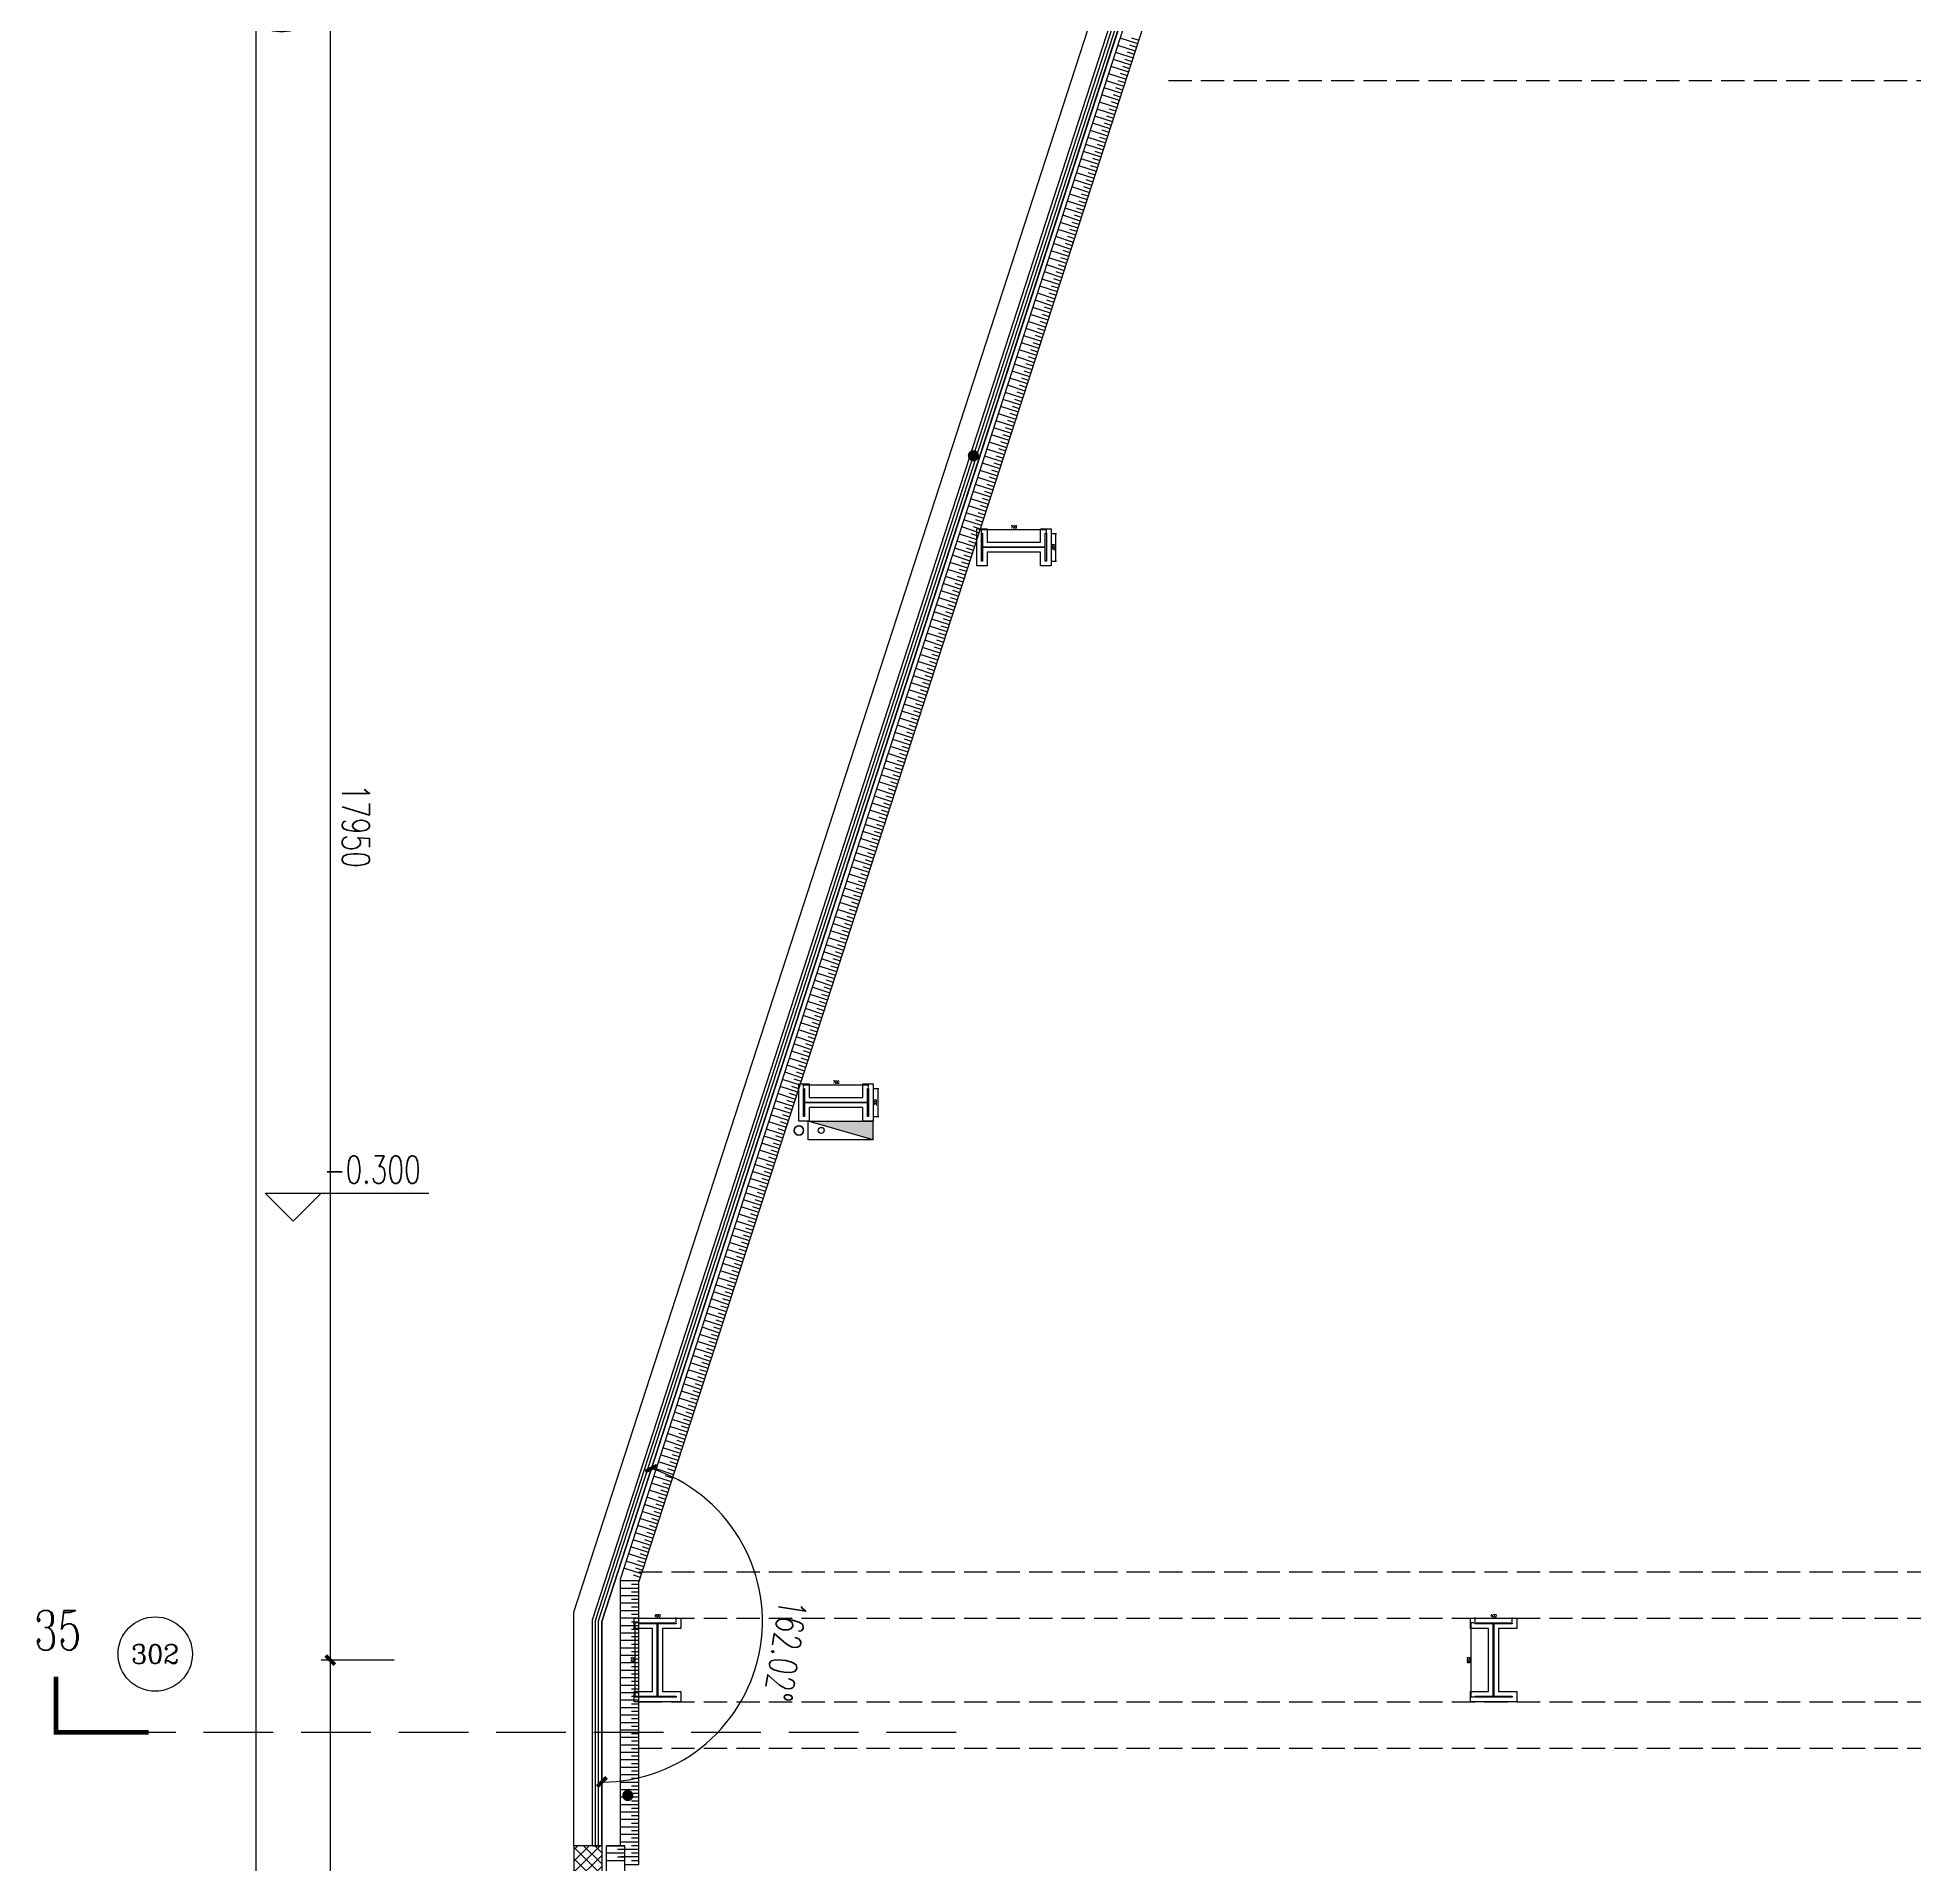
# Model space of a CAD drawing. Extents: x -474411 to 577939, y 0 to 1014176.
# Drawn here: x -319527 to -299324, y 564670 to 584332 of the extents above; entities that cross this region are included whole.
import ezdxf
from ezdxf.enums import TextEntityAlignment as Align

# ---------------------------------------------------------------- set-up
doc = ezdxf.new("R2010")
doc.units = 0
doc.header["$LTSCALE"] = 1000
doc.header["$MEASUREMENT"] = 0
doc.linetypes.add('DASH', pattern=[0.35, 0.25, -0.1])
doc.layers.get('Defpoints').update_dxf_attribs({"color": 210})
for name, color, linetype in [('A-AXIS-D', 1, 'Continuous'), ('A-AXIS-DP', 126, 'Continuous'), ('A-HATCH-2', 251, 'Continuous'), ('A-LIN-V', 9, 'Continuous'), ('A-WINDOW', 140, 'Continuous'), ('AS-COLN', 6, 'Continuous'), ('AS-WALL', 40, 'Continuous'), ('AS-结构边线层', 200, 'Continuous'), ('DIM_SYMB', 3, 'Continuous'), ('PUB_HATCH', 8, 'Continuous'), ('PUB_TEXT', 7, 'Continuous'), ('SB_ZF消火栓', 10, 'Continuous'), ('建-墙-幕', 4, 'Continuous'), ('建-标高', 3, 'Continuous')]:
    doc.layers.add(name, color=color, linetype=linetype)
doc.layers.add('LG-ZF消防', color=1, linetype='Continuous', lineweight=60)
doc.styles.add('_TCH_AXIS', font='COMPLEX', dxfattribs={"bigfont": 'GBCBIG'})
doc.styles.add('_TCH_DIM_T3', font='SIMPLEX', dxfattribs={"width": 0.705882, "bigfont": 'GBCBIG'})
doc.styles.add('_TCH_LABEL', font='COMPLEX', dxfattribs={"bigfont": 'GBCBIG'})
doc.styles.add('A-DIM_T3', font='SIMPLEX', dxfattribs={"width": 0.705882, "bigfont": 'GBCBIG'})
doc.styles.add('A-STANDARD', font='SIMPLEX', dxfattribs={"bigfont": 'GBCBIG'})
doc.dimstyles.new('_TCH_ARCH&&10', dxfattribs={"dimtxt": 29.75, "dimasz": 10, "dimexe": 10, "dimexo": 10, "dimgap": 12.625, "dimtad": 1, "dimdec": 0, "dimzin": 0, "dimdsep": 46, "dimtxsty": '_TCH_DIM_T3', "dimblk": 'ARCHTICK', "dimcen": 0.09, "dimclrt": 7, "dimazin": 2, "dimtfac": 1, "dimtdec": 0, "dimtix": 1, "dimtmove": 2, "dimatfit": 3, "dimfxl": 0, "dimtolj": 1, "dimtzin": 0, "dimarcsym": 0})
doc.dimstyles.new('A-DIM&&100', dxfattribs={"dimtxt": 297.5, "dimasz": 100, "dimexe": 100, "dimexo": 100, "dimgap": 126.25, "dimtad": 1, "dimdec": 0, "dimzin": 0, "dimdsep": 46, "dimtxsty": 'A-DIM_T3', "dimblk": 'ARCHTICK', "dimcen": 0.09, "dimclrt": 7, "dimazin": 2, "dimtfac": 1, "dimtdec": 0, "dimtix": 1, "dimtmove": 2, "dimatfit": 3, "dimfxl": 0, "dimtolj": 1, "dimtzin": 0, "dimarcsym": 0})

# ---------------------------------------------------------------- blocks, each defined once
blk = doc.blocks.new('43243')
at = {"layer": 'AS-结构边线层', "color": 8}
blk.add_lwpolyline([(-295987, 621120), (-313454, 567286), (-313454, 548520), (-281454, 548520), (-281454, 549070), (-279354, 549070), (-279354, 548520), (-277514, 548520), (-277514, 548350), (-263994, 548350), (-263994, 548520), (-254454, 548520), (-254454, 549070), (-252354, 549070)], dxfattribs=at)
blk = doc.blocks.new('4324324')
at = {"layer": 'A-HATCH-2', "linetype": 'DASH'}
for p, q in [((-307354, 583870), (-128854, 583870)), ((-313054, 567820), (-128854, 567820)), ((-313054, 567320), (-128854, 567320)), ((-313054, 566420), (-128854, 566420)), ((-313054, 565920), (-128854, 565920))]:
    blk.add_line(p, q, dxfattribs=at)
blk = doc.blocks.new('_ArchTick')
at = {"color": 0, "linetype": 'ByBlock', "const_width": 0.4}
blk.add_lwpolyline([(-0.5, -0.5), (0.5, 0.5)], dxfattribs=at)
blk = doc.blocks.new('*D1323')
at = {"layer": 'A-AXIS-DP', "color": 0, "lineweight": -2}
for p, q in [((-304054, 567280), (-304054, 567329)), ((-304054, 567319), (-303654, 567319)), ((-303654, 567280), (-303654, 567329))]:
    blk.add_line(p, q, dxfattribs=at)
at = {"layer": 'Defpoints', "color": 0}
for p in [(-303654, 567319), (-304054, 567270), (-303654, 567270)]:
    blk.add_point(p, dxfattribs=at)
at = {"layer": 'A-AXIS-DP', "color": 0, "lineweight": -2, "xscale": 10, "yscale": 10, "zscale": 10, "rotation": 180}
blk.add_blockref('_ArchTick', (-304054, 567319), dxfattribs=at)
at = {"layer": 'A-AXIS-DP', "color": 0, "lineweight": -2, "xscale": 10, "yscale": 10, "zscale": 10}
blk.add_blockref('_ArchTick', (-303654, 567319), dxfattribs=at)
at = {"layer": 'A-AXIS-DP', "color": 7, "insert": (-303854, 567346), "char_height": 29.8, "attachment_point": 5, "style": '_TCH_DIM_T3'}
blk.add_mtext('\\A1;400', dxfattribs=at)
blk = doc.blocks.new('*D1324')
at = {"layer": 'A-AXIS-DP', "color": 0, "lineweight": -2}
for p, q in [((-304064, 567270), (-304105, 567270)), ((-304095, 566470), (-304095, 567270)), ((-304064, 566470), (-304105, 566470))]:
    blk.add_line(p, q, dxfattribs=at)
at = {"layer": 'Defpoints', "color": 0}
for p in [(-304095, 567270), (-304054, 567270), (-304054, 566470)]:
    blk.add_point(p, dxfattribs=at)
at = {"layer": 'A-AXIS-DP', "color": 0, "lineweight": -2, "xscale": 10, "yscale": 10, "zscale": 10}
for p, rotation in [((-304095, 567270), 90), ((-304095, 566470), 270)]:
    blk.add_blockref('_ArchTick', p, dxfattribs=dict(at, rotation=rotation))
at = {"layer": 'A-AXIS-DP', "color": 7, "insert": (-304123, 566870), "char_height": 29.8, "attachment_point": 5, "rotation": 90, "style": '_TCH_DIM_T3'}
blk.add_mtext('\\A1;800', dxfattribs=at)
blk = doc.blocks.new('*D1327')
at = {"layer": 'A-AXIS-DP', "color": 0, "lineweight": -2}
for p, q in [((-313054, 567280), (-313054, 567329)), ((-313054, 567319), (-312654, 567319)), ((-312654, 567280), (-312654, 567329))]:
    blk.add_line(p, q, dxfattribs=at)
at = {"layer": 'Defpoints', "color": 0}
for p in [(-312654, 567319), (-313054, 567270), (-312654, 567270)]:
    blk.add_point(p, dxfattribs=at)
at = {"layer": 'A-AXIS-DP', "color": 0, "lineweight": -2, "xscale": 10, "yscale": 10, "zscale": 10, "rotation": 180}
blk.add_blockref('_ArchTick', (-313054, 567319), dxfattribs=at)
at = {"layer": 'A-AXIS-DP', "color": 0, "lineweight": -2, "xscale": 10, "yscale": 10, "zscale": 10}
blk.add_blockref('_ArchTick', (-312654, 567319), dxfattribs=at)
at = {"layer": 'A-AXIS-DP', "color": 7, "insert": (-312854, 567346), "char_height": 29.8, "attachment_point": 5, "style": '_TCH_DIM_T3'}
blk.add_mtext('\\A1;400', dxfattribs=at)
blk = doc.blocks.new('*D1328')
at = {"layer": 'A-AXIS-DP', "color": 0, "lineweight": -2}
for p, q in [((-313064, 567270), (-313105, 567270)), ((-313095, 566470), (-313095, 567270)), ((-313064, 566470), (-313105, 566470))]:
    blk.add_line(p, q, dxfattribs=at)
at = {"layer": 'Defpoints', "color": 0}
for p in [(-313095, 567270), (-313054, 567270), (-313054, 566470)]:
    blk.add_point(p, dxfattribs=at)
at = {"layer": 'A-AXIS-DP', "color": 0, "lineweight": -2, "xscale": 10, "yscale": 10, "zscale": 10}
for p, rotation in [((-313095, 567270), 90), ((-313095, 566470), 270)]:
    blk.add_blockref('_ArchTick', p, dxfattribs=dict(at, rotation=rotation))
at = {"layer": 'A-AXIS-DP', "color": 7, "insert": (-313123, 566870), "char_height": 29.8, "attachment_point": 5, "rotation": 90, "style": '_TCH_DIM_T3'}
blk.add_mtext('\\A1;800', dxfattribs=at)
blk = doc.blocks.new('*D1357')
at = {"layer": 'A-AXIS-DP', "color": 0, "lineweight": -2}
for p, q in [((-308608, 578996), (-308559, 578996)), ((-308569, 578996), (-308569, 578696)), ((-308608, 578696), (-308559, 578696))]:
    blk.add_line(p, q, dxfattribs=at)
at = {"layer": 'Defpoints', "color": 0}
for p in [(-308618, 578996), (-308618, 578696), (-308569, 578696)]:
    blk.add_point(p, dxfattribs=at)
at = {"layer": 'A-AXIS-DP', "color": 0, "lineweight": -2, "xscale": 10, "yscale": 10, "zscale": 10}
for p, rotation in [((-308569, 578996), 90), ((-308569, 578696), 270)]:
    blk.add_blockref('_ArchTick', p, dxfattribs=dict(at, rotation=rotation))
at = {"layer": 'A-AXIS-DP', "color": 7, "insert": (-308597, 578846), "char_height": 29.8, "attachment_point": 5, "rotation": 90, "style": '_TCH_DIM_T3'}
blk.add_mtext('\\A1;300', dxfattribs=at)
blk = doc.blocks.new('*D1358')
at = {"layer": 'A-AXIS-DP', "color": 0, "lineweight": -2}
for p, q in [((-309368, 579006), (-309368, 579047)), ((-309368, 579037), (-308668, 579037)), ((-308668, 579006), (-308668, 579047))]:
    blk.add_line(p, q, dxfattribs=at)
at = {"layer": 'Defpoints', "color": 0}
for p in [(-308668, 579037), (-309368, 578996), (-308668, 578996)]:
    blk.add_point(p, dxfattribs=at)
at = {"layer": 'A-AXIS-DP', "color": 0, "lineweight": -2, "xscale": 10, "yscale": 10, "zscale": 10, "rotation": 180}
blk.add_blockref('_ArchTick', (-309368, 579037), dxfattribs=at)
at = {"layer": 'A-AXIS-DP', "color": 0, "lineweight": -2, "xscale": 10, "yscale": 10, "zscale": 10}
blk.add_blockref('_ArchTick', (-308668, 579037), dxfattribs=at)
at = {"layer": 'A-AXIS-DP', "color": 7, "insert": (-309018, 579065), "char_height": 29.8, "attachment_point": 5, "style": '_TCH_DIM_T3'}
blk.add_mtext('\\A1;700', dxfattribs=at)
blk = doc.blocks.new('*D1359')
at = {"layer": 'A-AXIS-DP', "color": 0, "lineweight": -2}
for p, q in [((-310522, 573020), (-310473, 573020)), ((-310483, 573020), (-310483, 572720)), ((-310522, 572720), (-310473, 572720))]:
    blk.add_line(p, q, dxfattribs=at)
at = {"layer": 'Defpoints', "color": 0}
for p in [(-310532, 573020), (-310532, 572720), (-310483, 572720)]:
    blk.add_point(p, dxfattribs=at)
at = {"layer": 'A-AXIS-DP', "color": 0, "lineweight": -2, "xscale": 10, "yscale": 10, "zscale": 10}
for p, rotation in [((-310483, 573020), 90), ((-310483, 572720), 270)]:
    blk.add_blockref('_ArchTick', p, dxfattribs=dict(at, rotation=rotation))
at = {"layer": 'A-AXIS-DP', "color": 7, "insert": (-310511, 572870), "char_height": 29.8, "attachment_point": 5, "rotation": 90, "style": '_TCH_DIM_T3'}
blk.add_mtext('\\A1;300', dxfattribs=at)
blk = doc.blocks.new('*D1360')
at = {"layer": 'A-AXIS-DP', "color": 0, "lineweight": -2}
for p, q in [((-311282, 573030), (-311282, 573071)), ((-311282, 573061), (-310582, 573061)), ((-310582, 573030), (-310582, 573071))]:
    blk.add_line(p, q, dxfattribs=at)
at = {"layer": 'Defpoints', "color": 0}
for p in [(-311282, 573020), (-310582, 573061), (-310582, 573020)]:
    blk.add_point(p, dxfattribs=at)
at = {"layer": 'A-AXIS-DP', "color": 0, "lineweight": -2, "xscale": 10, "yscale": 10, "zscale": 10, "rotation": 180}
blk.add_blockref('_ArchTick', (-311282, 573061), dxfattribs=at)
at = {"layer": 'A-AXIS-DP', "color": 0, "lineweight": -2, "xscale": 10, "yscale": 10, "zscale": 10}
blk.add_blockref('_ArchTick', (-310582, 573061), dxfattribs=at)
at = {"layer": 'A-AXIS-DP', "color": 7, "insert": (-310932, 573089), "char_height": 29.8, "attachment_point": 5, "style": '_TCH_DIM_T3'}
blk.add_mtext('\\A1;700', dxfattribs=at)
blk = doc.blocks.new('34242343243')
at = {"color": 8}
for p, q in [((-307683, 584263), (-307873, 584324)), ((-307671, 584301), (-307747, 584325)), ((-307757, 584034), (-307947, 584096)), ((-307732, 584110), (-307923, 584172)), ((-307708, 584186), (-307898, 584248)), ((-307745, 584072), (-307821, 584097)), ((-307720, 584148), (-307796, 584173)), ((-307695, 584225), (-307771, 584249)), ((-307831, 583805), (-308022, 583867)), ((-307807, 583881), (-307997, 583943)), ((-307782, 583958), (-307972, 584019)), ((-307819, 583843), (-307895, 583868)), ((-307794, 583920), (-307870, 583944)), ((-307770, 583996), (-307846, 584021)), ((-307881, 583653), (-308071, 583715)), ((-307856, 583729), (-308046, 583791)), ((-307869, 583691), (-307945, 583716)), ((-307844, 583767), (-307920, 583792)), ((-307955, 583424), (-308145, 583486)), ((-307930, 583500), (-308121, 583562)), ((-307906, 583577), (-308096, 583638)), ((-307943, 583462), (-308019, 583487)), ((-307918, 583538), (-307994, 583563)), ((-307893, 583615), (-307969, 583639)), ((-308029, 583195), (-308220, 583257)), ((-308005, 583272), (-308195, 583333)), ((-307980, 583348), (-308170, 583410)), ((-308017, 583234), (-308093, 583258)), ((-307992, 583310), (-308068, 583334)), ((-307967, 583386), (-308044, 583411)), ((-308079, 583043), (-308269, 583105)), ((-308054, 583119), (-308244, 583181)), ((-308066, 583081), (-308142, 583106)), ((-308042, 583157), (-308118, 583182)), ((-308153, 582814), (-308343, 582876)), ((-308128, 582891), (-308318, 582952)), ((-308103, 582967), (-308294, 583028)), ((-308141, 582852), (-308217, 582877)), ((-308116, 582929), (-308192, 582953)), ((-308091, 583005), (-308167, 583030)), ((-308202, 582662), (-308393, 582724)), ((-308178, 582738), (-308368, 582800)), ((-308190, 582700), (-308266, 582725)), ((-308165, 582776), (-308241, 582801)), ((-308277, 582433), (-308467, 582495)), ((-308252, 582509), (-308442, 582571)), ((-308227, 582586), (-308417, 582647)), ((-308264, 582471), (-308340, 582496)), ((-308240, 582547), (-308316, 582572)), ((-308215, 582624), (-308291, 582648)), ((-308351, 582204), (-308541, 582266)), ((-308326, 582281), (-308516, 582342)), ((-308301, 582357), (-308492, 582419)), ((-308338, 582243), (-308415, 582267)), ((-308314, 582319), (-308390, 582343)), ((-308289, 582395), (-308365, 582420)), ((-308400, 582052), (-308591, 582114)), ((-308376, 582128), (-308566, 582190)), ((-308388, 582090), (-308464, 582115)), ((-308363, 582166), (-308439, 582191)), ((-308474, 581823), (-308665, 581885)), ((-308450, 581900), (-308640, 581961)), ((-308425, 581976), (-308615, 582037)), ((-308462, 581861), (-308538, 581886)), ((-308437, 581938), (-308513, 581962)), ((-308413, 582014), (-308489, 582039)), ((-308549, 581595), (-308739, 581656)), ((-308524, 581671), (-308714, 581733)), ((-308499, 581747), (-308689, 581809)), ((-308536, 581633), (-308612, 581657)), ((-308512, 581709), (-308588, 581734)), ((-308487, 581785), (-308563, 581810)), ((-308598, 581442), (-308788, 581504)), ((-308573, 581518), (-308764, 581580)), ((-308586, 581480), (-308662, 581505)), ((-308561, 581556), (-308637, 581581)), ((-308672, 581213), (-308863, 581275)), ((-308648, 581290), (-308838, 581351)), ((-308623, 581366), (-308813, 581428)), ((-308660, 581252), (-308736, 581276)), ((-308635, 581328), (-308711, 581352)), ((-308611, 581404), (-308687, 581429)), ((-308747, 580985), (-308937, 581046)), ((-308722, 581061), (-308912, 581123)), ((-308697, 581137), (-308887, 581199)), ((-308734, 581023), (-308810, 581048)), ((-308709, 581099), (-308786, 581124)), ((-308685, 581175), (-308761, 581200)), ((-308796, 580832), (-308986, 580894)), ((-308771, 580909), (-308962, 580970)), ((-308784, 580870), (-308860, 580895)), ((-308759, 580947), (-308835, 580971)), ((-308870, 580604), (-309060, 580665)), ((-308845, 580680), (-309036, 580742)), ((-308821, 580756), (-309011, 580818)), ((-308858, 580642), (-308934, 580666)), ((-308833, 580718), (-308909, 580743)), ((-308808, 580794), (-308884, 580819)), ((-308944, 580375), (-309135, 580437)), ((-308920, 580451), (-309110, 580513)), ((-308895, 580527), (-309085, 580589)), ((-308932, 580413), (-309008, 580438)), ((-308907, 580489), (-308983, 580514)), ((-308883, 580566), (-308959, 580590)), ((-308994, 580222), (-309184, 580284)), ((-308969, 580299), (-309159, 580360)), ((-308982, 580261), (-309058, 580285)), ((-308957, 580337), (-309033, 580362)), ((-309068, 579994), (-309258, 580056)), ((-309043, 580070), (-309234, 580132)), ((-309019, 580146), (-309209, 580208)), ((-309056, 580032), (-309132, 580057)), ((-309031, 580108), (-309107, 580133)), ((-309006, 580184), (-309082, 580209)), ((-309142, 579765), (-309333, 579827)), ((-309118, 579841), (-309308, 579903)), ((-309093, 579918), (-309283, 579979)), ((-309130, 579803), (-309206, 579828)), ((-309105, 579879), (-309181, 579904)), ((-309080, 579956), (-309157, 579980)), ((-309192, 579613), (-309382, 579674)), ((-309167, 579689), (-309357, 579751)), ((-309179, 579651), (-309255, 579675)), ((-309155, 579727), (-309231, 579752)), ((-309266, 579384), (-309456, 579446)), ((-309241, 579460), (-309431, 579522)), ((-309216, 579536), (-309407, 579598)), ((-309254, 579422), (-309330, 579447)), ((-309229, 579498), (-309305, 579523)), ((-309204, 579575), (-309280, 579599)), ((-309340, 579155), (-309530, 579217)), ((-309315, 579232), (-309506, 579293)), ((-309291, 579308), (-309481, 579369)), ((-309328, 579193), (-309404, 579218)), ((-309303, 579270), (-309379, 579294)), ((-309278, 579346), (-309354, 579371)), ((-309390, 579003), (-309580, 579065)), ((-309365, 579079), (-309555, 579141)), ((-309377, 579041), (-309453, 579066)), ((-309353, 579117), (-309429, 579142)), ((-309464, 578774), (-309654, 578836)), ((-309439, 578850), (-309629, 578912)), ((-309414, 578927), (-309605, 578988)), ((-309451, 578812), (-309528, 578837)), ((-309427, 578888), (-309503, 578913)), ((-309402, 578965), (-309478, 578989)), ((-309513, 578622), (-309704, 578683)), ((-309489, 578698), (-309679, 578760)), ((-309501, 578660), (-309577, 578684)), ((-309476, 578736), (-309552, 578761)), ((-309587, 578393), (-309778, 578455)), ((-309563, 578469), (-309753, 578531)), ((-309538, 578545), (-309728, 578607)), ((-309575, 578431), (-309651, 578456)), ((-309550, 578507), (-309626, 578532)), ((-309526, 578584), (-309602, 578608)), ((-309662, 578164), (-309852, 578226)), ((-309637, 578241), (-309827, 578302)), ((-309612, 578317), (-309802, 578378)), ((-309649, 578202), (-309725, 578227)), ((-309625, 578279), (-309701, 578303)), ((-309600, 578355), (-309676, 578380)), ((-309711, 578012), (-309901, 578074)), ((-309686, 578088), (-309877, 578150)), ((-309699, 578050), (-309775, 578075)), ((-309674, 578126), (-309750, 578151)), ((-309785, 577783), (-309976, 577845)), ((-309761, 577859), (-309951, 577921)), ((-309736, 577936), (-309926, 577997)), ((-309773, 577821), (-309849, 577846)), ((-309748, 577897), (-309824, 577922)), ((-309724, 577974), (-309800, 577998)), ((-309860, 577554), (-310050, 577616)), ((-309835, 577631), (-310025, 577692)), ((-309810, 577707), (-310000, 577769)), ((-309847, 577593), (-309923, 577617)), ((-309822, 577669), (-309899, 577693)), ((-309798, 577745), (-309874, 577770)), ((-309909, 577402), (-310099, 577464)), ((-309884, 577478), (-310075, 577540)), ((-309897, 577440), (-309973, 577465)), ((-309872, 577516), (-309948, 577541)), ((-309983, 577173), (-310173, 577235)), ((-309959, 577250), (-310149, 577311)), ((-309934, 577326), (-310124, 577387)), ((-309971, 577211), (-310047, 577236)), ((-309946, 577288), (-310022, 577312)), ((-309921, 577364), (-309997, 577389)), ((-310057, 576945), (-310248, 577006)), ((-310033, 577021), (-310223, 577083)), ((-310008, 577097), (-310198, 577159)), ((-310045, 576983), (-310121, 577007)), ((-310020, 577059), (-310096, 577084)), ((-309996, 577135), (-310072, 577160)), ((-310107, 576792), (-310297, 576854)), ((-310082, 576868), (-310272, 576930)), ((-310095, 576830), (-310171, 576855)), ((-310070, 576907), (-310146, 576931)), ((-310181, 576563), (-310371, 576625)), ((-310156, 576640), (-310347, 576701)), ((-310132, 576716), (-310322, 576778)), ((-310169, 576602), (-310245, 576626)), ((-310144, 576678), (-310220, 576703)), ((-310119, 576754), (-310195, 576779)), ((-310255, 576335), (-310446, 576397)), ((-310231, 576411), (-310421, 576473)), ((-310206, 576487), (-310396, 576549)), ((-310243, 576373), (-310319, 576398)), ((-310218, 576449), (-310294, 576474)), ((-310193, 576525), (-310270, 576550)), ((-310305, 576182), (-310495, 576244)), ((-310280, 576259), (-310470, 576320)), ((-310292, 576220), (-310368, 576245)), ((-310268, 576297), (-310344, 576321)), ((-310379, 575954), (-310569, 576015)), ((-310354, 576030), (-310544, 576092)), ((-310330, 576106), (-310520, 576168)), ((-310367, 575992), (-310443, 576016)), ((-310342, 576068), (-310418, 576093)), ((-310317, 576144), (-310393, 576169)), ((-310453, 575725), (-310643, 575787)), ((-310428, 575801), (-310619, 575863)), ((-310404, 575877), (-310594, 575939)), ((-310441, 575763), (-310517, 575788)), ((-310416, 575839), (-310492, 575864)), ((-310391, 575916), (-310467, 575940)), ((-310503, 575573), (-310693, 575634)), ((-310478, 575649), (-310668, 575710)), ((-310490, 575611), (-310566, 575635)), ((-310466, 575687), (-310542, 575712)), ((-310577, 575344), (-310767, 575406)), ((-310552, 575420), (-310742, 575482)), ((-310527, 575496), (-310718, 575558)), ((-310564, 575382), (-310641, 575407)), ((-310540, 575458), (-310616, 575483)), ((-310515, 575534), (-310591, 575559)), ((-310651, 575115), (-310841, 575177)), ((-310626, 575191), (-310817, 575253)), ((-310602, 575268), (-310792, 575329)), ((-310639, 575153), (-310715, 575178)), ((-310614, 575229), (-310690, 575254)), ((-310589, 575306), (-310665, 575330)), ((-310701, 574963), (-310891, 575024)), ((-310676, 575039), (-310866, 575101)), ((-310688, 575001), (-310764, 575025)), ((-310663, 575077), (-310739, 575102)), ((-310775, 574734), (-310965, 574796)), ((-310750, 574810), (-310940, 574872)), ((-310725, 574886), (-310915, 574948)), ((-310762, 574772), (-310838, 574797)), ((-310738, 574848), (-310814, 574873)), ((-310713, 574925), (-310789, 574949)), ((-310824, 574582), (-311014, 574643)), ((-310799, 574658), (-310990, 574719)), ((-310812, 574620), (-310888, 574644)), ((-310787, 574696), (-310863, 574721)), ((-310898, 574353), (-311089, 574415)), ((-310874, 574429), (-311064, 574491)), ((-310849, 574505), (-311039, 574567)), ((-310886, 574391), (-310962, 574416)), ((-310861, 574467), (-310937, 574492)), ((-310837, 574543), (-310913, 574568)), ((-310973, 574124), (-311163, 574186)), ((-310948, 574200), (-311138, 574262)), ((-310923, 574277), (-311113, 574338)), ((-310960, 574162), (-311036, 574187)), ((-310935, 574238), (-311012, 574263)), ((-310911, 574315), (-310987, 574339)), ((-311022, 573972), (-311212, 574033)), ((-310997, 574048), (-311188, 574110)), ((-311010, 574010), (-311086, 574034)), ((-310985, 574086), (-311061, 574111)), ((-311096, 573743), (-311286, 573805)), ((-311072, 573819), (-311262, 573881)), ((-311047, 573895), (-311237, 573957)), ((-311084, 573781), (-311160, 573806)), ((-311059, 573857), (-311135, 573882)), ((-311034, 573934), (-311111, 573958)), ((-311170, 573514), (-311361, 573576)), ((-311146, 573591), (-311336, 573652)), ((-311121, 573667), (-311311, 573729)), ((-311158, 573552), (-311234, 573577)), ((-311133, 573629), (-311209, 573653)), ((-311109, 573705), (-311185, 573730)), ((-311220, 573362), (-311410, 573424)), ((-311195, 573438), (-311385, 573500)), ((-311208, 573400), (-311284, 573425)), ((-311183, 573476), (-311259, 573501)), ((-311294, 573133), (-311484, 573195)), ((-311269, 573209), (-311460, 573271)), ((-311245, 573286), (-311435, 573347)), ((-311282, 573171), (-311358, 573196)), ((-311257, 573248), (-311333, 573272)), ((-311232, 573324), (-311308, 573348)), ((-311368, 572904), (-311559, 572966)), ((-311344, 572981), (-311534, 573042)), ((-311319, 573057), (-311509, 573119)), ((-311356, 572943), (-311432, 572967)), ((-311331, 573019), (-311407, 573044)), ((-311306, 573095), (-311383, 573120)), ((-311418, 572752), (-311608, 572814)), ((-311393, 572828), (-311583, 572890)), ((-311405, 572790), (-311482, 572815)), ((-311381, 572866), (-311457, 572891)), ((-311492, 572523), (-311682, 572585)), ((-311467, 572600), (-311657, 572661)), ((-311443, 572676), (-311633, 572738)), ((-311480, 572561), (-311556, 572586)), ((-311455, 572638), (-311531, 572662)), ((-311430, 572714), (-311506, 572739)), ((-311566, 572295), (-311756, 572356)), ((-311541, 572371), (-311732, 572433)), ((-311517, 572447), (-311707, 572509)), ((-311554, 572333), (-311630, 572357)), ((-311529, 572409), (-311605, 572434)), ((-311504, 572485), (-311580, 572510)), ((-311616, 572142), (-311806, 572204)), ((-311591, 572218), (-311781, 572280)), ((-311603, 572180), (-311679, 572205)), ((-311579, 572257), (-311655, 572281)), ((-311690, 571914), (-311880, 571975)), ((-311665, 571990), (-311855, 572051)), ((-311640, 572066), (-311831, 572128)), ((-311677, 571952), (-311754, 571976)), ((-311653, 572028), (-311729, 572053)), ((-311628, 572104), (-311704, 572129)), ((-311764, 571685), (-311954, 571747)), ((-311739, 571761), (-311930, 571823)), ((-311715, 571837), (-311905, 571899)), ((-311752, 571723), (-311828, 571748)), ((-311727, 571799), (-311803, 571824)), ((-311702, 571875), (-311778, 571900)), ((-311814, 571532), (-312004, 571594)), ((-311789, 571609), (-311979, 571670)), ((-311801, 571570), (-311877, 571595)), ((-311776, 571647), (-311853, 571671)), ((-311888, 571304), (-312078, 571365)), ((-311863, 571380), (-312053, 571442)), ((-311838, 571456), (-312028, 571518)), ((-311875, 571342), (-311951, 571366)), ((-311851, 571418), (-311927, 571443)), ((-311826, 571494), (-311902, 571519)), ((-311962, 571075), (-312152, 571137)), ((-311937, 571151), (-312127, 571213)), ((-311912, 571227), (-312103, 571289)), ((-311950, 571113), (-312026, 571138)), ((-311925, 571189), (-312001, 571214)), ((-311900, 571266), (-311976, 571290)), ((-312011, 570923), (-312202, 570984)), ((-311987, 570999), (-312177, 571060)), ((-311999, 570961), (-312075, 570985)), ((-311974, 571037), (-312050, 571062)), ((-312086, 570694), (-312276, 570756)), ((-312061, 570770), (-312251, 570832)), ((-312036, 570846), (-312226, 570908)), ((-312073, 570732), (-312149, 570757)), ((-312048, 570808), (-312125, 570833)), ((-312024, 570884), (-312100, 570909)), ((-312135, 570541), (-312325, 570603)), ((-312110, 570618), (-312301, 570679)), ((-312123, 570579), (-312199, 570604)), ((-312098, 570656), (-312174, 570680)), ((-312209, 570313), (-312399, 570374)), ((-312185, 570389), (-312375, 570451)), ((-312160, 570465), (-312350, 570527)), ((-312197, 570351), (-312273, 570375)), ((-312172, 570427), (-312248, 570452)), ((-312147, 570503), (-312224, 570528)), ((-312283, 570084), (-312474, 570146)), ((-312259, 570160), (-312449, 570222)), ((-312234, 570236), (-312424, 570298)), ((-312271, 570122), (-312347, 570147)), ((-312246, 570198), (-312322, 570223)), ((-312222, 570275), (-312298, 570299)), ((-312333, 569932), (-312523, 569993)), ((-312308, 570008), (-312498, 570070)), ((-312321, 569970), (-312397, 569994)), ((-312296, 570046), (-312372, 570071)), ((-312407, 569703), (-312597, 569765)), ((-312382, 569779), (-312573, 569841)), ((-312358, 569855), (-312548, 569917)), ((-312395, 569741), (-312471, 569766)), ((-312370, 569817), (-312446, 569842)), ((-312345, 569893), (-312421, 569918)), ((-312481, 569474), (-312672, 569536)), ((-312457, 569550), (-312647, 569612)), ((-312432, 569627), (-312622, 569688)), ((-312469, 569512), (-312545, 569537)), ((-312444, 569589), (-312520, 569613)), ((-312419, 569665), (-312496, 569689)), ((-312531, 569322), (-312721, 569383)), ((-312506, 569398), (-312696, 569460)), ((-312518, 569360), (-312595, 569385)), ((-312494, 569436), (-312570, 569461)), ((-312605, 569093), (-312795, 569155)), ((-312580, 569169), (-312770, 569231)), ((-312556, 569245), (-312746, 569307)), ((-312593, 569131), (-312669, 569156)), ((-312568, 569207), (-312644, 569232)), ((-312543, 569284), (-312619, 569308)), ((-312679, 568864), (-312869, 568926)), ((-312654, 568941), (-312845, 569002)), ((-312630, 569017), (-312820, 569079)), ((-312667, 568902), (-312743, 568927)), ((-312642, 568979), (-312718, 569003)), ((-312617, 569055), (-312693, 569080)), ((-312729, 568712), (-312919, 568774)), ((-312704, 568788), (-312894, 568850)), ((-312716, 568750), (-312792, 568775)), ((-312692, 568826), (-312768, 568851)), ((-312803, 568483), (-312993, 568545)), ((-312778, 568559), (-312968, 568621)), ((-312753, 568636), (-312944, 568697)), ((-312790, 568521), (-312867, 568546)), ((-312766, 568598), (-312842, 568622)), ((-312741, 568674), (-312817, 568698)), ((-312877, 568255), (-313067, 568316)), ((-312852, 568331), (-313043, 568392)), ((-312828, 568407), (-313018, 568469)), ((-312865, 568293), (-312941, 568317)), ((-312840, 568369), (-312916, 568394)), ((-312815, 568445), (-312891, 568470)), ((-312927, 568102), (-313117, 568164)), ((-312902, 568178), (-313092, 568240)), ((-312914, 568140), (-312990, 568165)), ((-312889, 568216), (-312966, 568241)), ((-313001, 567873), (-313191, 567935)), ((-312976, 567950), (-313166, 568011)), ((-312951, 568026), (-313141, 568088)), ((-312988, 567911), (-313064, 567936)), ((-312964, 567988), (-313040, 568012)), ((-312939, 568064), (-313015, 568089)), ((-313054, 567721), (-313254, 567721)), ((-313025, 567797), (-313216, 567859)), ((-313038, 567759), (-313114, 567784)), ((-313013, 567835), (-313089, 567860)), ((-313054, 567641), (-313254, 567641)), ((-313054, 567560), (-313254, 567560)), ((-313054, 567681), (-313134, 567681)), ((-313054, 567600), (-313134, 567600)), ((-313054, 567520), (-313134, 567520)), ((-313054, 567480), (-313254, 567480)), ((-313054, 567400), (-313254, 567400)), ((-313054, 567319), (-313254, 567319)), ((-313054, 567440), (-313134, 567440)), ((-313054, 567360), (-313134, 567360)), ((-313054, 567239), (-313254, 567239)), ((-313054, 567159), (-313254, 567159)), ((-313054, 567279), (-313134, 567279)), ((-313054, 567199), (-313134, 567199)), ((-313054, 567119), (-313134, 567119)), ((-313054, 567079), (-313254, 567079)), ((-313054, 566998), (-313254, 566998)), ((-313054, 566918), (-313254, 566918)), ((-313054, 567038), (-313134, 567038)), ((-313054, 566958), (-313134, 566958)), ((-313054, 566838), (-313254, 566838)), ((-313054, 566757), (-313254, 566757)), ((-313054, 566878), (-313134, 566878)), ((-313054, 566798), (-313134, 566798)), ((-313054, 566717), (-313134, 566717)), ((-313054, 566677), (-313254, 566677)), ((-313054, 566597), (-313254, 566597)), ((-313054, 566517), (-313254, 566517)), ((-313054, 566637), (-313134, 566637)), ((-313054, 566557), (-313134, 566557)), ((-313054, 566436), (-313254, 566436)), ((-313054, 566356), (-313254, 566356)), ((-313054, 566476), (-313134, 566476)), ((-313054, 566396), (-313134, 566396)), ((-313054, 566316), (-313134, 566316)), ((-313054, 566276), (-313254, 566276)), ((-313054, 566195), (-313254, 566195)), ((-313054, 566115), (-313254, 566115)), ((-313054, 566236), (-313134, 566236)), ((-313054, 566155), (-313134, 566155)), ((-313054, 566035), (-313254, 566035)), ((-313054, 565955), (-313254, 565955)), ((-313054, 566075), (-313134, 566075)), ((-313054, 565995), (-313134, 565995)), ((-313054, 565914), (-313134, 565914)), ((-313054, 565874), (-313254, 565874)), ((-313054, 565794), (-313254, 565794)), ((-313054, 565714), (-313254, 565714)), ((-313054, 565834), (-313134, 565834)), ((-313054, 565754), (-313134, 565754)), ((-313054, 565633), (-313254, 565633)), ((-313054, 565553), (-313254, 565553)), ((-313054, 565674), (-313134, 565674)), ((-313054, 565593), (-313134, 565593)), ((-313054, 565513), (-313134, 565513)), ((-313054, 565473), (-313254, 565473)), ((-313054, 565393), (-313254, 565393)), ((-313054, 565312), (-313254, 565312)), ((-313054, 565433), (-313134, 565433)), ((-313054, 565352), (-313134, 565352)), ((-313054, 565232), (-313254, 565232)), ((-313054, 565152), (-313254, 565152)), ((-313054, 565272), (-313134, 565272)), ((-313054, 565192), (-313134, 565192)), ((-313054, 565112), (-313134, 565112)), ((-313054, 565071), (-313254, 565071)), ((-313054, 564991), (-313254, 564991)), ((-313054, 564911), (-313254, 564911)), ((-313054, 565031), (-313134, 565031)), ((-313054, 564951), (-313134, 564951)), ((-313204, 564870), (-313404, 564870)), ((-313204, 564790), (-313404, 564790)), ((-313204, 564709), (-313404, 564709)), ((-313204, 564830), (-313284, 564830)), ((-313204, 564749), (-313284, 564749)), ((-313054, 564831), (-313254, 564831)), ((-313054, 564750), (-313254, 564750)), ((-313054, 564871), (-313134, 564871)), ((-313054, 564790), (-313134, 564790)), ((-313054, 564710), (-313134, 564710))]:
    blk.add_line(p, q, dxfattribs=at)
at = {"layer": 'A-LIN-V', "color": 8}
for p, q in [((-313254, 567740), (-307745, 584720)), ((-313054, 567709), (-307535, 584720)), ((-313254, 564870), (-313254, 567740)), ((-313054, 564670), (-313054, 567709)), ((-313404, 548570), (-313404, 564870)), ((-313404, 564870), (-313204, 564870)), ((-313204, 548770), (-313204, 564870)), ((-313204, 564670), (-313054, 564670))]:
    blk.add_line(p, q, dxfattribs=at)
at = {"layer": 'Defpoints', "color": 8}
for p in [(-307732, 584110), (-307708, 584186), (-307683, 584263), (-307807, 583881), (-307782, 583958), (-307757, 584034), (-307856, 583729), (-307831, 583805), (-307930, 583500), (-307906, 583577), (-307881, 583653), (-308005, 583272), (-307980, 583348), (-307955, 583424), (-308054, 583119), (-308029, 583195), (-308128, 582891), (-308103, 582967), (-308079, 583043), (-308202, 582662), (-308178, 582738), (-308153, 582814), (-308252, 582509), (-308227, 582586), (-308326, 582281), (-308301, 582357), (-308277, 582433), (-308400, 582052), (-308376, 582128), (-308351, 582204), (-308450, 581900), (-308425, 581976), (-308524, 581671), (-308499, 581747), (-308474, 581823), (-308598, 581442), (-308573, 581518), (-308549, 581595), (-308648, 581290), (-308623, 581366), (-308722, 581061), (-308697, 581137), (-308672, 581213), (-308796, 580832), (-308771, 580909), (-308747, 580985), (-308845, 580680), (-308821, 580756), (-308920, 580451), (-308895, 580527), (-308870, 580604), (-308969, 580299), (-308944, 580375), (-309043, 580070), (-309019, 580146), (-308994, 580222), (-309118, 579841), (-309093, 579918), (-309068, 579994), (-309167, 579689), (-309142, 579765), (-309241, 579460), (-309216, 579536), (-309192, 579613), (-309315, 579232), (-309291, 579308), (-309266, 579384), (-309365, 579079), (-309340, 579155), (-309439, 578850), (-309414, 578927), (-309390, 579003), (-309513, 578622), (-309489, 578698), (-309464, 578774), (-309563, 578469), (-309538, 578545), (-309637, 578241), (-309612, 578317), (-309587, 578393), (-309711, 578012), (-309686, 578088), (-309662, 578164), (-309761, 577859), (-309736, 577936), (-309835, 577631), (-309810, 577707), (-309785, 577783), (-309909, 577402), (-309884, 577478), (-309860, 577554), (-309959, 577250), (-309934, 577326), (-310033, 577021), (-310008, 577097), (-309983, 577173), (-310107, 576792), (-310082, 576868), (-310057, 576945), (-310156, 576640), (-310132, 576716), (-310231, 576411), (-310206, 576487), (-310181, 576563), (-310280, 576259), (-310255, 576335), (-310354, 576030), (-310330, 576106), (-310305, 576182), (-310428, 575801), (-310404, 575877), (-310379, 575954), (-310478, 575649), (-310453, 575725), (-310552, 575420), (-310527, 575496), (-310503, 575573), (-310626, 575191), (-310602, 575268), (-310577, 575344), (-310676, 575039), (-310651, 575115), (-310750, 574810), (-310725, 574886), (-310701, 574963), (-310824, 574582), (-310799, 574658), (-310775, 574734), (-310874, 574429), (-310849, 574505), (-310948, 574200), (-310923, 574277), (-310898, 574353), (-311022, 573972), (-310997, 574048), (-310973, 574124), (-311072, 573819), (-311047, 573895), (-311146, 573591), (-311121, 573667), (-311096, 573743), (-311220, 573362), (-311195, 573438), (-311170, 573514), (-311269, 573209), (-311245, 573286), (-311344, 572981), (-311319, 573057), (-311294, 573133), (-311418, 572752), (-311393, 572828), (-311368, 572904), (-311467, 572600), (-311443, 572676), (-311541, 572371), (-311517, 572447), (-311492, 572523), (-311591, 572218), (-311566, 572295), (-311665, 571990), (-311640, 572066), (-311616, 572142), (-311739, 571761), (-311715, 571837), (-311690, 571914), (-311789, 571609), (-311764, 571685), (-311863, 571380), (-311838, 571456), (-311814, 571532), (-311937, 571151), (-311912, 571227), (-311888, 571304), (-311987, 570999), (-311962, 571075), (-312061, 570770), (-312036, 570846), (-312011, 570923), (-312135, 570541), (-312110, 570618), (-312086, 570694), (-312185, 570389), (-312160, 570465), (-312259, 570160), (-312234, 570236), (-312209, 570313), (-312333, 569932), (-312308, 570008), (-312283, 570084), (-312382, 569779), (-312358, 569855), (-312457, 569550), (-312432, 569627), (-312407, 569703), (-312531, 569322), (-312506, 569398), (-312481, 569474), (-312580, 569169), (-312556, 569245), (-312654, 568941), (-312630, 569017), (-312605, 569093), (-312729, 568712), (-312704, 568788), (-312679, 568864), (-312778, 568559), (-312753, 568636), (-312852, 568331), (-312828, 568407), (-312803, 568483), (-312902, 568178), (-312877, 568255), (-312976, 567950), (-312951, 568026), (-312927, 568102), (-313050, 567721), (-313025, 567797), (-313001, 567873), (-313054, 567641), (-313054, 567560), (-313054, 567480), (-313054, 567400), (-313054, 567319), (-313054, 567239), (-313054, 567159), (-313054, 567079), (-313054, 566998), (-313054, 566918), (-313054, 566838), (-313054, 566757), (-313054, 566677), (-313054, 566597), (-313054, 566517), (-313054, 566436), (-313054, 566356), (-313054, 566276), (-313054, 566195), (-313054, 566115), (-313054, 566035), (-313054, 565955), (-313054, 565874), (-313054, 565794), (-313054, 565714), (-313054, 565633), (-313054, 565553), (-313054, 565473), (-313054, 565393), (-313054, 565312), (-313054, 565232), (-313054, 565152), (-313054, 565071), (-313054, 564991), (-313054, 564911), (-313204, 564790), (-313204, 564709), (-313054, 564831), (-313054, 564750), (-313054, 564670)]:
    blk.add_point(p, dxfattribs=at)
blk = doc.blocks.new('234243242332')
at = {"layer": 'SB_ZF消火栓'}
blk.add_hatch(color=8, dxfattribs=at).paths.add_polyline_path([(-311232, 572670), (-310532, 572670), (-310532, 572470)])
at = {"layer": 'LG-ZF消防', "color": 8}
blk.add_circle((-311332, 572570), 50, dxfattribs=at)
at = {"layer": 'SB_ZF消火栓', "color": 8}
for p, q in [((-311232, 572470), (-311232, 572670)), ((-311232, 572670), (-310532, 572670)), ((-310532, 572470), (-311232, 572670)), ((-310532, 572470), (-310532, 572670)), ((-310532, 572470), (-311232, 572470))]:
    blk.add_line(p, q, dxfattribs=at)
blk.add_circle((-311092, 572570), 32.5, dxfattribs=at)
blk = doc.blocks.new('*D593')
at = {"layer": 'A-AXIS-D', "color": 0, "lineweight": -2}
for p, q in [((-315689, 584820), (-316476, 584820)), ((-316376, 584820), (-316376, 566870)), ((-315689, 566870), (-316476, 566870))]:
    blk.add_line(p, q, dxfattribs=at)
at = {"layer": 'Defpoints', "color": 0}
for p in [(-315589, 584820), (-316376, 566870), (-315589, 566870)]:
    blk.add_point(p, dxfattribs=at)
at = {"layer": 'A-AXIS-D', "color": 0, "lineweight": -2, "xscale": 100, "yscale": 100, "zscale": 100}
for p, rotation in [((-316376, 584820), 90), ((-316376, 566870), 270)]:
    blk.add_blockref('_ArchTick', p, dxfattribs=dict(at, rotation=rotation))
at = {"layer": 'A-AXIS-D', "color": 7, "insert": (-316101, 575845), "char_height": 297.5, "attachment_point": 5, "rotation": 270, "style": 'A-DIM_T3'}
blk.add_mtext('\\A1;17950', dxfattribs=at)
blk = doc.blocks.new('*D594')
at = {"layer": 'A-AXIS-D', "color": 0, "lineweight": -2}
for p, q in [((-315689, 566870), (-316476, 566870)), ((-316376, 566870), (-316376, 548920)), ((-315689, 548920), (-316476, 548920))]:
    blk.add_line(p, q, dxfattribs=at)
at = {"layer": 'Defpoints', "color": 0}
for p in [(-315589, 566870), (-316376, 548920), (-315589, 548920)]:
    blk.add_point(p, dxfattribs=at)
at = {"layer": 'A-AXIS-D', "color": 0, "lineweight": -2, "xscale": 100, "yscale": 100, "zscale": 100}
for p, rotation in [((-316376, 566870), 90), ((-316376, 548920), 270)]:
    blk.add_blockref('_ArchTick', p, dxfattribs=dict(at, rotation=rotation))
at = {"layer": 'A-AXIS-D', "color": 7, "insert": (-316101, 557895), "char_height": 297.5, "attachment_point": 5, "rotation": 270, "style": 'A-DIM_T3'}
blk.add_mtext('\\A1;17950', dxfattribs=at)
blk = doc.blocks.new('*D694')
at = {"layer": 'A-AXIS-D', "color": 0, "lineweight": -2}
for p, q in [((-315789, 621420), (-317276, 621420)), ((-317176, 621420), (-317176, 548220)), ((-315789, 548220), (-317276, 548220))]:
    blk.add_line(p, q, dxfattribs=at)
at = {"layer": 'Defpoints', "color": 0}
for p in [(-315689, 621420), (-317176, 548220), (-315689, 548220)]:
    blk.add_point(p, dxfattribs=at)
at = {"layer": 'A-AXIS-D', "color": 0, "lineweight": -2, "xscale": 100, "yscale": 100, "zscale": 100}
for p, rotation in [((-317176, 621420), 90), ((-317176, 548220), 270)]:
    blk.add_blockref('_ArchTick', p, dxfattribs=dict(at, rotation=rotation))
at = {"layer": 'A-AXIS-D', "color": 7, "insert": (-316901, 584820), "char_height": 297.5, "attachment_point": 5, "rotation": 270, "style": 'A-DIM_T3'}
blk.add_mtext('\\A1;73200', dxfattribs=at)
blk = doc.blocks.new('*D723')
at = {"layer": 'A-AXIS-D', "color": 0, "lineweight": -2}
for p, q in [((-312902, 568988), (-312951, 568835)), ((-313454, 565497), (-313454, 565657))]:
    blk.add_line(p, q, dxfattribs=at)
blk.add_arc((-313454, 567286), 1729, 270, 72.0237, dxfattribs=at)
at = {"layer": 'Defpoints', "color": 0}
for p in [(-312871, 569083), (-313454, 567286), (-312055, 566270), (-313454, 565397)]:
    blk.add_point(p, dxfattribs=at)
at = {"layer": 'A-AXIS-D', "color": 0, "lineweight": -2, "xscale": 100, "yscale": 100, "zscale": 100}
for p, rotation in [((-312921, 568931), 162.0237133975111), ((-313454, 565557), 179.9999999999997)]:
    blk.add_blockref('_ArchTick', p, dxfattribs=dict(at, rotation=rotation))
at = {"layer": 'A-AXIS-D', "color": 7, "insert": (-311475, 566973), "char_height": 297.5, "attachment_point": 5, "rotation": 261.0119, "style": 'A-DIM_T3'}
blk.add_mtext('\\A1;162.02°', dxfattribs=at)
blk = doc.blocks.new('42343')
at = {"layer": 'A-HATCH-2', "color": 8}
for points in [[(-308617.8, 579046.2), (-308617.8, 578646.2), (-308729.8, 578646.2), (-308729.8, 578792.2), (-309305.8, 578792.2), (-309305.8, 578646.2), (-309417.8, 578646.2), (-309417.8, 579046.2), (-309305.8, 579046.2), (-309305.8, 578900.2), (-308729.8, 578900.2), (-308729.8, 579046.2)], [(-310532.2, 573070), (-310532.2, 572670), (-310644.2, 572670), (-310644.2, 572816), (-311220.2, 572816), (-311220.2, 572670), (-311332.2, 572670), (-311332.2, 573070), (-311220.2, 573070), (-311220.2, 572924), (-310644.2, 572924), (-310644.2, 573070)], [(-313104.2, 567320), (-312604.2, 567320), (-312604.2, 567208), (-312800.2, 567208), (-312800.2, 566532), (-312604.2, 566532), (-312604.2, 566420), (-313104.2, 566420), (-313104.2, 566532), (-312908.2, 566532), (-312908.2, 567208), (-313104.2, 567208)], [(-304104.2, 567320), (-303604.2, 567320), (-303604.2, 567208), (-303800.2, 567208), (-303800.2, 566532), (-303604.2, 566532), (-303604.2, 566420), (-304104.2, 566420), (-304104.2, 566532), (-303908.2, 566532), (-303908.2, 567208), (-304104.2, 567208)]]:
    blk.add_lwpolyline(points, close=True, dxfattribs=at)
at = {"layer": 'AS-COLN', "color": 8}
for points in [[(-308667.8, 578996.2), (-308667.8, 578696.2), (-308679.8, 578696.2), (-308679.8, 578842.2), (-309355.8, 578842.2), (-309355.8, 578696.2), (-309367.8, 578696.2), (-309367.8, 578996.2), (-309355.8, 578996.2), (-309355.8, 578850.2), (-308679.8, 578850.2), (-308679.8, 578996.2)], [(-310582.2, 573020), (-310582.2, 572720), (-310594.2, 572720), (-310594.2, 572866), (-311270.2, 572866), (-311270.2, 572720), (-311282.2, 572720), (-311282.2, 573020), (-311270.2, 573020), (-311270.2, 572874), (-310594.2, 572874), (-310594.2, 573020)], [(-313054.2, 567270), (-312654.2, 567270), (-312654.2, 567258), (-312850.2, 567258), (-312850.2, 566482), (-312654.2, 566482), (-312654.2, 566470), (-313054.2, 566470), (-313054.2, 566482), (-312858.2, 566482), (-312858.2, 567258), (-313054.2, 567258)], [(-304054.2, 567270), (-303654.2, 567270), (-303654.2, 567258), (-303850.2, 567258), (-303850.2, 566482), (-303654.2, 566482), (-303654.2, 566470), (-304054.2, 566470), (-304054.2, 566482), (-303858.2, 566482), (-303858.2, 567258), (-304054.2, 567258)]]:
    blk.add_lwpolyline(points, close=True, dxfattribs=at)
at = {"layer": 'A-AXIS-DP', "color": 8}
for p1, p2, distance, picture, middle in [((-309367.8, 578996.2), (-308667.8, 578996.2), 41.3, '*D1358', (-309017.8, 579065)), ((-308617.8, 578996.2), (-308617.8, 578696.2), 48.7, '*D1357', (-308596.5, 578846.2)), ((-311282.2, 573020), (-310582.2, 573020), 41.3, '*D1360', (-310932.2, 573088.7)), ((-310532.2, 573020), (-310532.2, 572720), 48.7, '*D1359', (-310510.9, 572870)), ((-313054.2, 567270), (-312654.2, 567270), 48.8, '*D1327', (-312854.2, 567346.2)), ((-304054.2, 567270), (-303654.2, 567270), 48.8, '*D1323', (-303854.2, 567346.2)), ((-313054.2, 566470), (-313054.2, 567270), 41.3, '*D1328', (-313122.9, 566870)), ((-304054.2, 566470), (-304054.2, 567270), 41.3, '*D1324', (-304122.9, 566870))]:
    dim = blk.add_aligned_dim(p1=p1, p2=p2, distance=distance, dimstyle='_TCH_ARCH&&10', dxfattribs=at)
    dim.commit()
    dim.dimension.update_dxf_attribs({"geometry": picture, "text_midpoint": middle})

msp = doc.modelspace()

# ---------------------------------------------------------------- hatches: boundary and pattern name
at = {"layer": 'PUB_HATCH'}
h = msp.add_hatch(dxfattribs=at)
h.set_pattern_fill('多孔材料', color=8, scale=30, style=0)
h.set_pattern_definition([(45, (60, 0), (-60.000061, 60.000061), []), (135, (60, 0), (-60.000061, -60.000061), [])])
h.paths.add_polyline_path([(-313754.2, 564870), (-313754.2, 548219.9), (-313454.2, 548519.9), (-313454.2, 564870)])

# ---------------------------------------------------------------- linework, layer by layer
at = {"layer": 'A-AXIS-D', "color": 8}
msp.add_circle((-318260.9, 566934.3), 400, dxfattribs=at)
at = {"layer": 'A-LIN-V', "color": 8}
msp.add_lwpolyline([(-313754.2, 564870), (-313754.2, 567383.3), (-299930.8, 609942.1), (-299658.7, 609853.7)], dxfattribs=at)
at = {"layer": 'AS-WALL', "color": 8}
for p, q in [((-313754.2, 564870), (-313754.2, 548219.9)), ((-313454.2, 564870), (-313754.2, 564870)), ((-313454.2, 564870), (-313454.2, 548519.9))]:
    msp.add_line(p, q, dxfattribs=at)
at = {"layer": 'DIM_SYMB', "color": 8, "linetype": 'DASH', "ltscale": 3}
msp.add_line((-309640, 566090), (-318530, 566090), dxfattribs=at)
at = {"layer": 'DIM_SYMB', "color": 8, "const_width": 60}
for points in [[(-309482, 579821.2, 1), (-309425.5, 579841.2, 1)], [(-309482, 579821.2, 1), (-309425.5, 579841.2, 1)], [(-313192.8, 565434.4, 1), (-313154.7, 565388, 1)], [(-313192.8, 565434.4, 1), (-313154.7, 565388, 1)]]:
    msp.add_lwpolyline(points, format="xyb", close=True, dxfattribs=at)
at = {"layer": 'DIM_SYMB', "color": 8, "const_width": 50}
msp.add_lwpolyline([(-319330, 566690), (-319330, 566090), (-318330, 566090)], dxfattribs=at)
at = {"layer": '建-墙-幕', "color": 8}
for p, q in [((-313554.2, 567301.6), (-307865.1, 584835.4)), ((-313520.9, 567296.4), (-307833.4, 584825.1)), ((-313487.5, 567291.1), (-307801.7, 584814.9)), ((-313454.2, 567285.8), (-307770, 584804.6)), ((-313554.2, 564870), (-313554.2, 567301.6)), ((-313520.9, 564870), (-313520.9, 567296.4)), ((-313487.5, 564870), (-313487.5, 567291.1)), ((-313454.2, 564870), (-313454.2, 567285.8)), ((-313554.2, 564870), (-313454.2, 564870))]:
    msp.add_line(p, q, dxfattribs=at)
at = {"layer": '建-标高', "color": 8}
for p, q in [((-316775.6, 571593.1), (-317075.6, 571893.1)), ((-317075.6, 571893.1), (-315315.6, 571893.1)), ((-316775.6, 571593.1), (-316475.6, 571893.1))]:
    msp.add_line(p, q, dxfattribs=at)

# ---------------------------------------------------------------- block references
at = {"layer": 'A-WINDOW', "color": 8}
for name in ['43243', '42343', '4324324']:
    msp.add_blockref(name, (0, 0), dxfattribs=at)
at = {"layer": 'DIM_SYMB', "color": 8}
msp.add_blockref('34242343243', (0, 0), dxfattribs=at)
at = {"layer": 'SB_ZF消火栓', "color": 8, "linetype": 'Continuous'}
msp.add_blockref('234243242332', (0, 0), dxfattribs=at)

# ---------------------------------------------------------------- texts
at = {"layer": 'PUB_TEXT', "color": 8, "width": 0.705882}
for s, height, style, p in [('-0.300', 297.5, 'A-STANDARD', (-316445.6, 571998.1)), ('35', 425, '_TCH_LABEL', (-319565.7, 566977.5))]:
    msp.add_text(s, height=height, dxfattribs=dict(at, style=style)).set_placement(p)
at = {"layer": 'PUB_TEXT', "color": 8, "style": '_TCH_AXIS'}
msp.add_text('302', height=206.28, dxfattribs=at).set_placement((-318521.2, 566831.1), (-318000.6, 566831.1), align=Align.FIT)

# ---------------------------------------------------------------- dimensions: what is measured, and where the dimension line sits
at = {"layer": 'A-AXIS-D', "color": 8}
for base, p1, p2, picture, middle in [((-317175.8, 548219.9), (-315689.4, 621420), (-315689.4, 548219.9), '*D694', (-316900.8, 584820)), ((-316375.8, 566870), (-315589.4, 584820), (-315589.4, 566870), '*D593', (-316100.8, 575845)), ((-316375.8, 548920), (-315589.4, 566870), (-315589.4, 548920), '*D594', (-316100.8, 557895))]:
    dim = msp.add_linear_dim(base=base, p1=p1, p2=p2, angle=270, dimstyle='A-DIM&&100', override={"dimgap": 0}, dxfattribs=at)
    dim.commit()
    dim.dimension.update_dxf_attribs({"geometry": picture, "text_midpoint": middle, "dimtype": 161, "text_rotation": 270})
dim = msp.add_angular_dim_3p(base=(-312055.2, 566269.7), center=(-313454.2, 567285.8), p1=(-313454.2, 565396.7), p2=(-312871.2, 569082.7), dimstyle='A-DIM&&100', override={"dimgap": 0}, dxfattribs=at)
dim.commit()
dim.dimension.update_dxf_attribs({"geometry": '*D723', "text_midpoint": (-311474.7, 566972.7), "dimtype": 165, "text_rotation": 261.01186})

doc.saveas('drawing.dxf')
